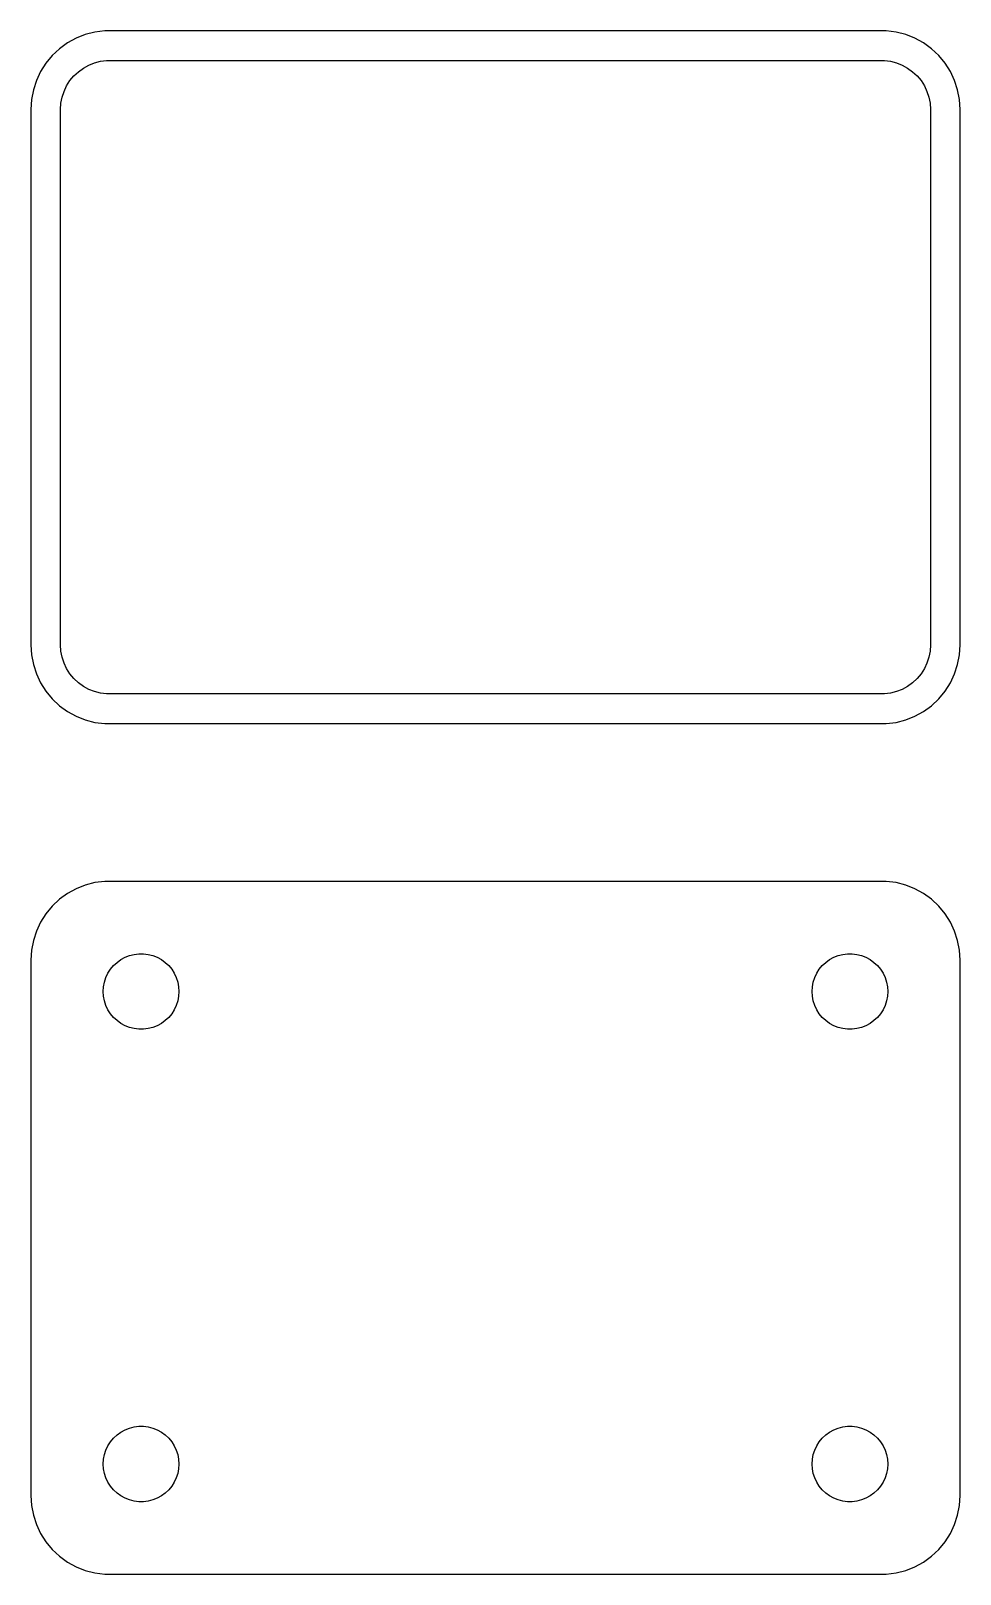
# Model space of a CAD drawing. Header units: metres. Extents: x -29.5 to 29.5, y 86 to 184.
import ezdxf

# ---------------------------------------------------------------- set-up
doc = ezdxf.new("R2010")
doc.units = ezdxf.units.M

msp = doc.modelspace()

# ---------------------------------------------------------------- linework, layer by layer
for p, q in [((-26.6289, 183.524), (-27.1791, 183.222)), ((-26.0451, 183.755), (-26.6289, 183.524)), ((-25.4369, 183.911), (-26.0451, 183.755)), ((-24.8139, 183.99), (-25.4369, 183.911)), ((24.8139, 183.99), (-24.8139, 183.99)), ((25.4369, 183.911), (24.8139, 183.99)), ((26.0451, 183.755), (25.4369, 183.911)), ((26.6289, 183.524), (26.0451, 183.755)), ((27.1791, 183.222), (26.6289, 183.524)), ((-28.1448, 182.423), (-28.5451, 181.939)), ((-27.6871, 182.853), (-28.1448, 182.423)), ((-27.1791, 183.222), (-27.6871, 182.853)), ((27.6871, 182.853), (27.1791, 183.222)), ((28.1448, 182.423), (27.6871, 182.853)), ((28.5451, 181.939), (28.1448, 182.423)), ((-28.8815, 181.409), (-29.1489, 180.841)), ((-28.5451, 181.939), (-28.8815, 181.409)), ((-26.7692, 181.131), (-26.4842, 181.399)), ((-26.4842, 181.399), (-26.168, 181.628)), ((-26.168, 181.628), (-25.8254, 181.817)), ((-25.8254, 181.817), (-25.4619, 181.961)), ((-25.4619, 181.961), (-25.0833, 182.058)), ((-25.0833, 182.058), (-24.6954, 182.107)), ((-24.6954, 182.107), (24.6954, 182.107)), ((24.6954, 182.107), (25.0833, 182.058)), ((25.0833, 182.058), (25.4619, 181.961)), ((25.4619, 181.961), (25.8254, 181.817)), ((25.8254, 181.817), (26.168, 181.628)), ((26.168, 181.628), (26.4842, 181.399)), ((26.4842, 181.399), (26.7692, 181.131)), ((28.8815, 181.409), (28.5451, 181.939)), ((29.1489, 180.841), (28.8815, 181.409)), ((-29.1489, 180.841), (-29.3429, 180.243)), ((-27.3943, 180.146), (-27.2279, 180.5)), ((-27.2279, 180.5), (-27.0184, 180.83)), ((-27.0184, 180.83), (-26.7692, 181.131)), ((26.7692, 181.131), (27.0184, 180.83)), ((27.0184, 180.83), (27.2279, 180.5)), ((27.2279, 180.5), (27.3943, 180.146)), ((29.3429, 180.243), (29.1489, 180.841)), ((-29.4606, 179.627), (-29.5, 179)), ((-29.3429, 180.243), (-29.4606, 179.627)), ((-27.6129, 179), (-27.5884, 179.39)), ((-27.5884, 179.39), (-27.5151, 179.774)), ((-27.5151, 179.774), (-27.3943, 180.146)), ((27.3943, 180.146), (27.5151, 179.774)), ((27.5151, 179.774), (27.5884, 179.39)), ((27.5884, 179.39), (27.6129, 179)), ((29.4606, 179.627), (29.3429, 180.243)), ((29.5, 179), (29.4606, 179.627)), ((-29.5, 179), (-29.5, 145)), ((-27.6129, 145), (-27.6129, 179)), ((27.6129, 179), (27.6129, 145)), ((29.5, 145), (29.5, 179)), ((-29.5, 145), (-29.4606, 144.373)), ((-29.4606, 144.373), (-29.3429, 143.757)), ((-27.5884, 144.61), (-27.6129, 145)), ((-27.5151, 144.226), (-27.5884, 144.61)), ((-27.3943, 143.854), (-27.5151, 144.226)), ((27.5151, 144.226), (27.3943, 143.854)), ((27.5884, 144.61), (27.5151, 144.226)), ((27.6129, 145), (27.5884, 144.61)), ((29.3429, 143.757), (29.4606, 144.373)), ((29.4606, 144.373), (29.5, 145)), ((-29.3429, 143.757), (-29.1489, 143.159)), ((-29.1489, 143.159), (-28.8815, 142.591)), ((-27.2279, 143.5), (-27.3943, 143.854)), ((-27.0184, 143.17), (-27.2279, 143.5)), ((-26.7692, 142.869), (-27.0184, 143.17)), ((27.0184, 143.17), (26.7692, 142.869)), ((27.2279, 143.5), (27.0184, 143.17)), ((27.3943, 143.854), (27.2279, 143.5)), ((28.8815, 142.591), (29.1489, 143.159)), ((29.1489, 143.159), (29.3429, 143.757)), ((-28.8815, 142.591), (-28.5451, 142.061)), ((-26.4842, 142.601), (-26.7692, 142.869)), ((-26.168, 142.372), (-26.4842, 142.601)), ((-25.8254, 142.183), (-26.168, 142.372)), ((-25.4619, 142.039), (-25.8254, 142.183)), ((25.8254, 142.183), (25.4619, 142.039)), ((26.168, 142.372), (25.8254, 142.183)), ((26.4842, 142.601), (26.168, 142.372)), ((26.7692, 142.869), (26.4842, 142.601)), ((28.5451, 142.061), (28.8815, 142.591)), ((-28.5451, 142.061), (-28.1448, 141.577)), ((-28.1448, 141.577), (-27.6871, 141.147)), ((-27.6871, 141.147), (-27.1791, 140.778)), ((-25.0833, 141.942), (-25.4619, 142.039)), ((-24.6954, 141.893), (-25.0833, 141.942)), ((24.6954, 141.893), (-24.6954, 141.893)), ((25.0833, 141.942), (24.6954, 141.893)), ((25.4619, 142.039), (25.0833, 141.942)), ((27.1791, 140.778), (27.6871, 141.147)), ((27.6871, 141.147), (28.1448, 141.577)), ((28.1448, 141.577), (28.5451, 142.061)), ((-27.1791, 140.778), (-26.6289, 140.476)), ((-26.6289, 140.476), (-26.0451, 140.245)), ((-26.0451, 140.245), (-25.4369, 140.089)), ((25.4369, 140.089), (26.0451, 140.245)), ((26.0451, 140.245), (26.6289, 140.476)), ((26.6289, 140.476), (27.1791, 140.778)), ((-25.4369, 140.089), (-24.8139, 140.01)), ((-24.8139, 140.01), (24.8139, 140.01)), ((24.8139, 140.01), (25.4369, 140.089)), ((-26.6289, 129.524), (-27.1791, 129.222)), ((-26.0451, 129.755), (-26.6289, 129.524)), ((-25.4369, 129.911), (-26.0451, 129.755)), ((-24.8139, 129.99), (-25.4369, 129.911)), ((24.8139, 129.99), (-24.8139, 129.99)), ((25.4369, 129.911), (24.8139, 129.99)), ((26.0451, 129.755), (25.4369, 129.911)), ((26.6289, 129.524), (26.0451, 129.755)), ((27.1791, 129.222), (26.6289, 129.524)), ((-28.1448, 128.423), (-28.5451, 127.939)), ((-27.6871, 128.853), (-28.1448, 128.423)), ((-27.1791, 129.222), (-27.6871, 128.853)), ((27.6871, 128.853), (27.1791, 129.222)), ((28.1448, 128.423), (27.6871, 128.853)), ((28.5451, 127.939), (28.1448, 128.423)), ((-28.8815, 127.409), (-29.1489, 126.841)), ((-28.5451, 127.939), (-28.8815, 127.409)), ((28.8815, 127.409), (28.5451, 127.939)), ((29.1489, 126.841), (28.8815, 127.409)), ((-29.1489, 126.841), (-29.3429, 126.243)), ((29.3429, 126.243), (29.1489, 126.841)), ((-29.4606, 125.627), (-29.5, 125)), ((-29.3429, 126.243), (-29.4606, 125.627)), ((29.4606, 125.627), (29.3429, 126.243)), ((29.5, 125), (29.4606, 125.627)), ((-29.5, 125), (-29.5, 91)), ((-24.4416, 124.411), (-24.2495, 124.643)), ((-24.2495, 124.643), (-24.0298, 124.849)), ((-24.0298, 124.849), (-23.786, 125.026)), ((-23.786, 125.026), (-23.5219, 125.172)), ((-23.5219, 125.172), (-23.2416, 125.283)), ((-23.2416, 125.283), (-22.9497, 125.357)), ((-22.9497, 125.357), (-22.6507, 125.395)), ((-22.6507, 125.395), (-22.3493, 125.395)), ((-22.3493, 125.395), (-22.0503, 125.357)), ((-22.0503, 125.357), (-21.7583, 125.283)), ((-21.7583, 125.283), (-21.4781, 125.172)), ((-21.4781, 125.172), (-21.214, 125.026)), ((-21.214, 125.026), (-20.9702, 124.849)), ((-20.9702, 124.849), (-20.7505, 124.643)), ((-20.7505, 124.643), (-20.5583, 124.411)), ((20.5583, 124.411), (20.7505, 124.643)), ((20.7505, 124.643), (20.9702, 124.849)), ((20.9702, 124.849), (21.214, 125.026)), ((21.214, 125.026), (21.4781, 125.172)), ((21.4781, 125.172), (21.7583, 125.283)), ((21.7583, 125.283), (22.0503, 125.357)), ((22.0503, 125.357), (22.3493, 125.395)), ((22.3493, 125.395), (22.6507, 125.395)), ((22.6507, 125.395), (22.9497, 125.357)), ((22.9497, 125.357), (23.2416, 125.283)), ((23.2416, 125.283), (23.5219, 125.172)), ((23.5219, 125.172), (23.786, 125.026)), ((23.786, 125.026), (24.0298, 124.849)), ((24.0298, 124.849), (24.2495, 124.643)), ((24.2495, 124.643), (24.4416, 124.411)), ((29.5, 91), (29.5, 125)), ((-24.8811, 123.301), (-24.8246, 123.597)), ((-24.8246, 123.597), (-24.7315, 123.883)), ((-24.7315, 123.883), (-24.6031, 124.156)), ((-24.6031, 124.156), (-24.4416, 124.411)), ((-20.5583, 124.411), (-20.3969, 124.156)), ((-20.3969, 124.156), (-20.2685, 123.883)), ((-20.2685, 123.883), (-20.1754, 123.597)), ((-20.1754, 123.597), (-20.1189, 123.301)), ((20.1189, 123.301), (20.1754, 123.597)), ((20.1754, 123.597), (20.2685, 123.883)), ((20.2685, 123.883), (20.3969, 124.156)), ((20.3969, 124.156), (20.5583, 124.411)), ((24.4416, 124.411), (24.6031, 124.156)), ((24.6031, 124.156), (24.7315, 123.883)), ((24.7315, 123.883), (24.8246, 123.597)), ((24.8246, 123.597), (24.8811, 123.301)), ((-24.9, 123), (-24.8811, 123.301)), ((-24.8811, 122.699), (-24.9, 123)), ((-24.8246, 122.403), (-24.8811, 122.699)), ((-20.1189, 122.699), (-20.1754, 122.403)), ((-20.1189, 123.301), (-20.1, 123)), ((-20.1, 123), (-20.1189, 122.699)), ((20.1, 123), (20.1189, 123.301)), ((20.1189, 122.699), (20.1, 123)), ((20.1754, 122.403), (20.1189, 122.699)), ((24.8811, 122.699), (24.8246, 122.403)), ((24.8811, 123.301), (24.9, 123)), ((24.9, 123), (24.8811, 122.699)), ((-24.7315, 122.117), (-24.8246, 122.403)), ((-24.6031, 121.844), (-24.7315, 122.117)), ((-24.4416, 121.589), (-24.6031, 121.844)), ((-24.2495, 121.357), (-24.4416, 121.589)), ((-20.5583, 121.589), (-20.7505, 121.357)), ((-20.3969, 121.844), (-20.5583, 121.589)), ((-20.2685, 122.117), (-20.3969, 121.844)), ((-20.1754, 122.403), (-20.2685, 122.117)), ((20.2685, 122.117), (20.1754, 122.403)), ((20.3969, 121.844), (20.2685, 122.117)), ((20.5583, 121.589), (20.3969, 121.844)), ((20.7505, 121.357), (20.5583, 121.589)), ((24.4416, 121.589), (24.2495, 121.357)), ((24.6031, 121.844), (24.4416, 121.589)), ((24.7315, 122.117), (24.6031, 121.844)), ((24.8246, 122.403), (24.7315, 122.117)), ((-24.0298, 121.151), (-24.2495, 121.357)), ((-23.786, 120.974), (-24.0298, 121.151)), ((-23.5219, 120.828), (-23.786, 120.974)), ((-23.2416, 120.717), (-23.5219, 120.828)), ((-22.9497, 120.643), (-23.2416, 120.717)), ((-22.6507, 120.605), (-22.9497, 120.643)), ((-22.3493, 120.605), (-22.6507, 120.605)), ((-22.0503, 120.643), (-22.3493, 120.605)), ((-21.7583, 120.717), (-22.0503, 120.643)), ((-21.4781, 120.828), (-21.7583, 120.717)), ((-21.214, 120.974), (-21.4781, 120.828)), ((-20.9702, 121.151), (-21.214, 120.974)), ((-20.7505, 121.357), (-20.9702, 121.151)), ((20.9702, 121.151), (20.7505, 121.357)), ((21.214, 120.974), (20.9702, 121.151)), ((21.4781, 120.828), (21.214, 120.974)), ((21.7583, 120.717), (21.4781, 120.828)), ((22.0503, 120.643), (21.7583, 120.717)), ((22.3493, 120.605), (22.0503, 120.643)), ((22.6507, 120.605), (22.3493, 120.605)), ((22.9497, 120.643), (22.6507, 120.605)), ((23.2416, 120.717), (22.9497, 120.643)), ((23.5219, 120.828), (23.2416, 120.717)), ((23.786, 120.974), (23.5219, 120.828)), ((24.0298, 121.151), (23.786, 120.974)), ((24.2495, 121.357), (24.0298, 121.151)), ((-23.786, 95.0264), (-23.5219, 95.1716)), ((-23.5219, 95.1716), (-23.2416, 95.2825)), ((-23.2416, 95.2825), (-22.9497, 95.3575)), ((-22.9497, 95.3575), (-22.6507, 95.3953)), ((-22.6507, 95.3953), (-22.3493, 95.3953)), ((-22.3493, 95.3953), (-22.0503, 95.3575)), ((-22.0503, 95.3575), (-21.7583, 95.2825)), ((-21.7583, 95.2825), (-21.4781, 95.1716)), ((-21.4781, 95.1716), (-21.214, 95.0264)), ((21.214, 95.0264), (21.4781, 95.1716)), ((21.4781, 95.1716), (21.7583, 95.2825)), ((21.7583, 95.2825), (22.0503, 95.3575)), ((22.0503, 95.3575), (22.3493, 95.3953)), ((22.3493, 95.3953), (22.6507, 95.3953)), ((22.6507, 95.3953), (22.9497, 95.3575)), ((22.9497, 95.3575), (23.2416, 95.2825)), ((23.2416, 95.2825), (23.5219, 95.1716)), ((23.5219, 95.1716), (23.786, 95.0264)), ((-24.7315, 93.8835), (-24.6031, 94.1562)), ((-24.6031, 94.1562), (-24.4416, 94.4107)), ((-24.4416, 94.4107), (-24.2495, 94.6429)), ((-24.2495, 94.6429), (-24.0298, 94.8492)), ((-24.0298, 94.8492), (-23.786, 95.0264)), ((-21.214, 95.0264), (-20.9702, 94.8492)), ((-20.9702, 94.8492), (-20.7505, 94.6429)), ((-20.7505, 94.6429), (-20.5583, 94.4107)), ((-20.5583, 94.4107), (-20.3969, 94.1562)), ((-20.3969, 94.1562), (-20.2685, 93.8835)), ((20.2685, 93.8835), (20.3969, 94.1562)), ((20.3969, 94.1562), (20.5583, 94.4107)), ((20.5583, 94.4107), (20.7505, 94.6429)), ((20.7505, 94.6429), (20.9702, 94.8492)), ((20.9702, 94.8492), (21.214, 95.0264)), ((23.786, 95.0264), (24.0298, 94.8492)), ((24.0298, 94.8492), (24.2495, 94.6429)), ((24.2495, 94.6429), (24.4416, 94.4107)), ((24.4416, 94.4107), (24.6031, 94.1562)), ((24.6031, 94.1562), (24.7315, 93.8835)), ((-24.9, 93), (-24.8811, 93.3008)), ((-24.8811, 93.3008), (-24.8246, 93.5969)), ((-24.8246, 93.5969), (-24.7315, 93.8835)), ((-20.2685, 93.8835), (-20.1754, 93.5969)), ((-20.1754, 93.5969), (-20.1189, 93.3008)), ((-20.1189, 93.3008), (-20.1, 93)), ((20.1, 93), (20.1189, 93.3008)), ((20.1189, 93.3008), (20.1754, 93.5969)), ((20.1754, 93.5969), (20.2685, 93.8835)), ((24.7315, 93.8835), (24.8246, 93.5969)), ((24.8246, 93.5969), (24.8811, 93.3008)), ((24.8811, 93.3008), (24.9, 93)), ((-24.8811, 92.6992), (-24.9, 93)), ((-24.8246, 92.4032), (-24.8811, 92.6992)), ((-24.7315, 92.1165), (-24.8246, 92.4032)), ((-24.6031, 91.8438), (-24.7315, 92.1165)), ((-20.2685, 92.1165), (-20.3969, 91.8438)), ((-20.1754, 92.4032), (-20.2685, 92.1165)), ((-20.1189, 92.6992), (-20.1754, 92.4032)), ((-20.1, 93), (-20.1189, 92.6992)), ((20.1189, 92.6992), (20.1, 93)), ((20.1754, 92.4032), (20.1189, 92.6992)), ((20.2685, 92.1165), (20.1754, 92.4032)), ((20.3969, 91.8438), (20.2685, 92.1165)), ((24.7315, 92.1165), (24.6031, 91.8438)), ((24.8246, 92.4032), (24.7315, 92.1165)), ((24.8811, 92.6992), (24.8246, 92.4032)), ((24.9, 93), (24.8811, 92.6992)), ((-24.4416, 91.5893), (-24.6031, 91.8438)), ((-24.2495, 91.3571), (-24.4416, 91.5893)), ((-24.0298, 91.1508), (-24.2495, 91.3571)), ((-23.786, 90.9736), (-24.0298, 91.1508)), ((-20.9702, 91.1508), (-21.214, 90.9736)), ((-20.7505, 91.3571), (-20.9702, 91.1508)), ((-20.5583, 91.5893), (-20.7505, 91.3571)), ((-20.3969, 91.8438), (-20.5583, 91.5893)), ((20.5583, 91.5893), (20.3969, 91.8438)), ((20.7505, 91.3571), (20.5583, 91.5893)), ((20.9702, 91.1508), (20.7505, 91.3571)), ((21.214, 90.9736), (20.9702, 91.1508)), ((24.0298, 91.1508), (23.786, 90.9736)), ((24.2495, 91.3571), (24.0298, 91.1508)), ((24.4416, 91.5893), (24.2495, 91.3571)), ((24.6031, 91.8438), (24.4416, 91.5893)), ((-29.5, 91), (-29.4606, 90.3733)), ((-29.4606, 90.3733), (-29.3429, 89.7566)), ((-23.5219, 90.8284), (-23.786, 90.9736)), ((-23.2416, 90.7175), (-23.5219, 90.8284)), ((-22.9497, 90.6425), (-23.2416, 90.7175)), ((-22.6507, 90.6047), (-22.9497, 90.6425)), ((-22.3493, 90.6047), (-22.6507, 90.6047)), ((-22.0503, 90.6425), (-22.3493, 90.6047)), ((-21.7583, 90.7175), (-22.0503, 90.6425)), ((-21.4781, 90.8284), (-21.7583, 90.7175)), ((-21.214, 90.9736), (-21.4781, 90.8284)), ((21.4781, 90.8284), (21.214, 90.9736)), ((21.7583, 90.7175), (21.4781, 90.8284)), ((22.0503, 90.6425), (21.7583, 90.7175)), ((22.3493, 90.6047), (22.0503, 90.6425)), ((22.6507, 90.6047), (22.3493, 90.6047)), ((22.9497, 90.6425), (22.6507, 90.6047)), ((23.2416, 90.7175), (22.9497, 90.6425)), ((23.5219, 90.8284), (23.2416, 90.7175)), ((23.786, 90.9736), (23.5219, 90.8284)), ((29.3429, 89.7566), (29.4606, 90.3733)), ((29.4606, 90.3733), (29.5, 91)), ((-29.3429, 89.7566), (-29.1489, 89.1594)), ((29.1489, 89.1594), (29.3429, 89.7566)), ((-29.1489, 89.1594), (-28.8815, 88.5912)), ((-28.8815, 88.5912), (-28.5451, 88.0611)), ((28.5451, 88.0611), (28.8815, 88.5912)), ((28.8815, 88.5912), (29.1489, 89.1594)), ((-28.5451, 88.0611), (-28.1448, 87.5773)), ((-28.1448, 87.5773), (-27.6871, 87.1474)), ((27.6871, 87.1474), (28.1448, 87.5773)), ((28.1448, 87.5773), (28.5451, 88.0611)), ((-27.6871, 87.1474), (-27.1791, 86.7784)), ((-27.1791, 86.7784), (-26.6289, 86.4759)), ((-26.6289, 86.4759), (-26.0451, 86.2447)), ((-26.0451, 86.2447), (-25.4369, 86.0886)), ((25.4369, 86.0886), (26.0451, 86.2447)), ((26.0451, 86.2447), (26.6289, 86.4759)), ((26.6289, 86.4759), (27.1791, 86.7784)), ((27.1791, 86.7784), (27.6871, 87.1474)), ((-25.4369, 86.0886), (-24.8139, 86.0099)), ((-24.8139, 86.0099), (24.8139, 86.0099)), ((24.8139, 86.0099), (25.4369, 86.0886))]:
    msp.add_line(p, q)

doc.saveas('drawing.dxf')
